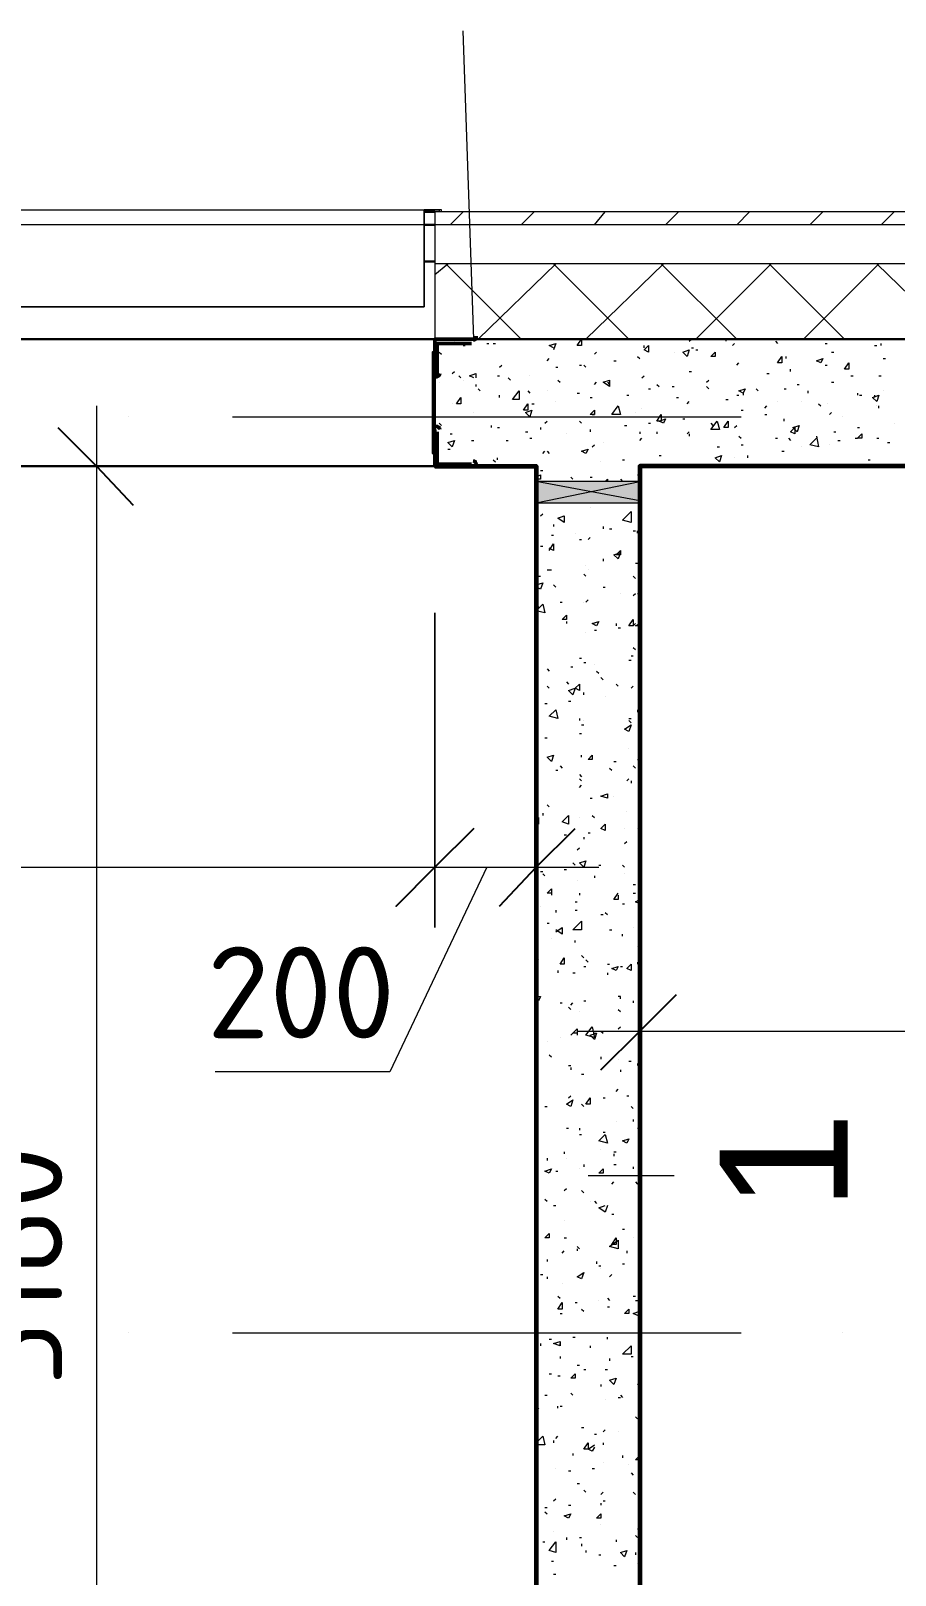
# Model space of a CAD drawing. Header units: millimetres. Extents: x -84737 to 172119, y -43083 to 59399.
# Drawn here: x 18512 to 20209, y 50602 to 53634 of the extents above; entities that cross this region are included whole.
import ezdxf

# ---------------------------------------------------------------- set-up
doc = ezdxf.new("R2010")
doc.units = ezdxf.units.MM
for name, color, linetype, lineweight in [('11) Плинтус ПЛ-2', 70, 'Continuous', 30), ('15) Штукатурка стен СТ-1.1', 161, 'Continuous', 60), ('16) Краска СТ-1.1 стена', 5, 'Continuous', 60), ('20) Шпакл. баз. фин Стена', 40, 'Continuous', 60)]:
    doc.layers.add(name, color=color, linetype=linetype, lineweight=lineweight)
for name, color, linetype in [('PDF _Марки', 7, 'Continuous'), ('PDF _Обобщенные модели', 7, 'Continuous'), ('PDF _Окна', 7, 'Continuous'), ('PDF _Оси', 7, 'Continuous'), ('PDF _Размеры-100', 7, 'Continuous'), ('PDF _Стены', 7, 'Continuous'), ('PDF _Текст', 7, 'Continuous'), ('PDF _Элементы узлов', 7, 'Continuous')]:
    doc.layers.add(name, color=color, linetype=linetype)
doc.styles.add('PDF GOSTCommon', font='arial.ttf')
doc.styles.add('PDF ISOCPEUR', font='isocpeur.ttf')

msp = doc.modelspace()

# ---------------------------------------------------------------- linework, layer by layer
at = {"layer": '11) Плинтус ПЛ-2'}
for points in [[(19305.2, 52779.4), (19504.2, 52779.4), (19504.2, 47280.5), (19296.8, 47280.5)], [(21184.8, 52779.4), (19707.4, 52779.4), (19707.4, 49977), (25705.8, 49977), (25705.8, 52779.4), (21684.3, 52779.4)]]:
    msp.add_lwpolyline(points, dxfattribs=at)
at = {"layer": '15) Штукатурка стен СТ-1.1'}
for points in [[(19305.2, 52779.4), (19504.2, 52779.4), (19504.2, 47280.5), (19296.8, 47280.5)], [(21184.8, 52779.4), (19707.4, 52779.4), (19707.4, 49977), (25705.8, 49977), (25705.8, 52779.4), (21684.3, 52779.4)]]:
    msp.add_lwpolyline(points, dxfattribs=at)
at = {"layer": '16) Краска СТ-1.1 стена'}
for points in [[(19305.2, 52779.4), (19504.2, 52779.4), (19504.2, 47280.5), (19296.8, 47280.5)], [(21184.8, 52779.4), (19707.4, 52779.4), (19707.4, 49977), (25705.8, 49977), (25705.8, 52779.4), (21684.3, 52779.4)]]:
    msp.add_lwpolyline(points, dxfattribs=at)
at = {"layer": '20) Шпакл. баз. фин Стена'}
for points in [[(19305.2, 52779.4), (19504.2, 52779.4), (19504.2, 47280.5), (19296.8, 47280.5)], [(21184.8, 52779.4), (19707.4, 52779.4), (19707.4, 49977), (25705.8, 49977), (25705.8, 52779.4), (21684.3, 52779.4)]]:
    msp.add_lwpolyline(points, dxfattribs=at)
at = {"layer": 'PDF _Марки', "lineweight": 9}
for points in [[(19381.4, 53029.1), (19360.3, 53634.5)], [(19605.8, 51386.7), (19775.1, 51386.7)]]:
    msp.add_lwpolyline(points, dxfattribs=at)
at = {"layer": 'PDF _Обобщенные модели', "lineweight": 50}
for points in [[(19381.4, 53029.1), (19305.2, 53029.1), (19305.2, 52952.9)], [(19309.5, 52957.2), (19309.5, 53020.7), (19377.2, 53020.7)], [(19305.2, 52851.3), (19305.2, 52779.4), (19381.4, 52779.4)], [(19377.2, 52783.6), (19309.5, 52783.6), (19309.5, 52847.1)]]:
    msp.add_lwpolyline(points, dxfattribs=at)
at = {"layer": 'PDF _Обобщенные модели', "lineweight": 30}
msp.add_lwpolyline([(19305.2, 52804.8), (19301, 52804.8), (19301, 53003.7), (19305.2, 53003.7)], dxfattribs=at)
at = {"layer": 'PDF _Обобщенные модели', "lineweight": 50}
for centre, start, end in [((19380.1, 53033.4), 270, 11.5359), ((19308.1, 52961.5), 258.4641, 360), ((19308.1, 52851.4), 0, 101.5359), ((19380.1, 52783.6), 348.4641, 90)]:
    msp.add_arc(centre, 6.35, start, end, dxfattribs=at)
at = {"layer": 'PDF _Окна', "lineweight": 18}
for points in [[(16926.2, 53283.1), (16896.6, 53283.1), (16896.6, 53278.9), (16896.6, 53283.1), (16926.2, 53283.1), (16926.2, 53092.6), (19284.1, 53092.6), (19284.1, 53283.1), (19313.7, 53283.1), (19313.7, 53278.9)], [(19317.9, 53278.9), (19317.9, 53283.1), (19284.1, 53283.1)], [(19284.1, 53253.5), (19284.1, 53092.6), (16926.2, 53092.6), (16926.2, 53253.5)]]:
    msp.add_lwpolyline(points, dxfattribs=at)
msp.add_lwpolyline([(16926.2, 53253.5), (16926.2, 53283.1), (19284.1, 53283.1), (19284.1, 53253.5)], close=True, dxfattribs=at)
at = {"layer": 'PDF _Окна', "transparency": 33554559}
for points in [[(19504.2, 52749.8), (19504.2, 52707.4), (19707.4, 52749.8)], [(19504.2, 52707.4), (19707.4, 52749.8), (19707.4, 52707.4)]]:
    msp.add_solid(points, dxfattribs=at)
at = {"layer": 'PDF _Оси', "lineweight": 9}
for points in [[(18704.1, 52876.7), (18704.1, 52876.7)], [(18907.3, 52876.7), (19906.4, 52876.7)], [(20105.3, 52876.7), (20105.3, 52876.7)], [(18704.1, 51077.6), (18704.1, 51077.6)], [(18907.3, 51077.6), (19906.4, 51077.6)], [(20105.3, 51077.6), (20105.3, 51077.6)]]:
    msp.add_lwpolyline(points, dxfattribs=at)
at = {"layer": 'PDF _Размеры-100', "lineweight": 9}
for points in [[(18640.6, 52897.9), (18640.6, 49617.2), (18640.6, 49388.6), (18640.6, 48588.5), (18136.9, 48588.5), (18759.2, 48588.5), (18136.9, 48588.5), (18640.6, 48588.5), (18640.6, 47157.7)], [(18517.9, 52779.4), (19140.1, 52779.4), (18640.6, 52779.4)], [(16287, 51992), (16905, 51992), (19305.2, 51992), (19305.2, 52491.5), (19305.2, 51873.5), (19305.2, 52491.5), (19305.2, 51992), (19627, 51992)], [(19504.2, 51873.5), (19504.2, 52491.5), (19504.2, 51992)], [(19584.6, 51670.3), (21184.8, 51670.3), (22416.6, 51670.3), (24816.8, 51670.3), (25705.8, 51670.3), (25904.8, 51670.3), (26065.6, 51670.3), (26865.7, 51670.3), (30095.6, 51670.3), (30095.6, 52169.8), (30095.6, 51547.5), (30095.6, 52169.8), (30095.6, 51670.3), (30375, 51670.3)], [(19707.4, 51547.5), (19707.4, 52169.8), (19707.4, 51670.3)], [(19406.8, 51992), (19216.3, 51589.9), (18873.5, 51589.9)]]:
    msp.add_lwpolyline(points, dxfattribs=at)
at = {"layer": 'PDF _Размеры-100', "lineweight": 25}
for points in [[(18564.4, 52855.6), (18640.6, 52779.4), (18712.6, 52703.2)], [(19432.2, 51915.8), (19504.2, 51992), (19580.4, 52068.2)], [(19631.2, 51594.1), (19707.4, 51670.3), (19779.4, 51742.3)]]:
    msp.add_lwpolyline(points, dxfattribs=at)
msp.add_lwpolyline([(19381.4, 52068.2), (19305.2, 51992), (19229, 51915.8), (19305.2, 51992)], close=True, dxfattribs=at)
at = {"layer": 'PDF _Стены', "lineweight": 30}
for points in [[(19284.1, 53278.9), (19305.2, 53278.9)], [(19305.2, 53253.5), (19284.1, 53253.5)], [(19284.1, 53181.5), (19305.2, 53181.5)], [(16456.3, 53029.1), (20829.2, 53029.1), (16604.5, 53029.1)], [(19305.2, 53029.1), (19305.2, 52779.4)], [(19504.2, 52749.8), (19504.2, 52779.4), (16456.3, 52779.4)], [(19707.4, 52749.8), (19707.4, 52779.4), (20829.2, 52779.4)], [(19504.2, 52707.4), (19504.2, 50379.2)], [(19707.4, 50379.2), (19707.4, 52707.4)]]:
    msp.add_lwpolyline(points, dxfattribs=at)
at = {"layer": 'PDF _Стены', "lineweight": 18}
for points in [[(22416.6, 53029.1), (22416.6, 53278.9), (19305.2, 53278.9), (19305.2, 53029.1)], [(22416.6, 53253.5), (19305.2, 53253.5)], [(22416.6, 53177.3), (19305.2, 53177.3)]]:
    msp.add_lwpolyline(points, dxfattribs=at)
at = {"layer": 'PDF _Стены', "lineweight": 9}
for points in [[(19334.9, 53253.5), (19360.3, 53278.9)], [(19474.6, 53253.5), (19500, 53278.9)], [(19618.5, 53253.5), (19639.7, 53278.9)], [(19758.2, 53253.5), (19783.6, 53278.9)], [(19897.9, 53253.5), (19923.3, 53278.9)], [(20041.8, 53253.5), (20067.2, 53278.9)], [(20181.5, 53253.5), (20206.9, 53278.9)], [(19305.2, 53156.1), (19330.6, 53177.3)], [(19474.6, 53029.1), (19326.4, 53177.3)], [(19389.9, 53029.1), (19542.3, 53177.3)], [(19686.2, 53029.1), (19538.1, 53177.3)], [(19601.6, 53029.1), (19754, 53177.3)], [(19897.9, 53029.1), (19749.7, 53177.3)], [(19817.5, 53029.1), (19965.6, 53177.3)], [(20109.5, 53029.1), (19961.4, 53177.3)], [(20177.3, 53177.3), (20029.1, 53029.1), (20033.3, 53029.1)], [(20325.4, 53029.1), (20173, 53177.3)], [(19343.3, 53024.9), (19343.3, 53024.9)], [(19360.3, 53016.4), (19364.5, 53016.4)], [(19406.8, 53020.7), (19411.1, 53020.7)], [(19419.5, 53020.7), (19423.8, 53020.7)], [(19457.6, 53029.1), (19461.9, 53029.1)], [(19461.9, 53029.1), (19461.9, 53029.1)], [(19538.1, 53012.2), (19529.6, 53016.4), (19542.3, 53020.7), (19538.1, 53008)], [(19715.9, 53012.2), (19715.9, 53016.4)], [(19804.8, 53024.9), (19809, 53029.1)], [(19876.7, 53029.1), (19876.7, 53024.9)], [(19889.4, 53016.4), (19893.7, 53020.7)], [(19974.1, 53024.9), (19978.3, 53020.7)], [(20033.3, 53029.1), (20033.3, 53029.1)], [(20071.4, 53020.7), (20075.7, 53020.7)], [(20168.8, 53016.4), (20173, 53016.4)], [(20181.5, 53016.4), (20181.5, 53020.7)], [(19313.7, 53003.7), (19317.9, 52999.5)], [(19525.4, 52986.8), (19529.6, 52991)], [(19618.5, 52999.5), (19622.7, 53003.7)], [(19656.6, 52986.8), (19660.8, 52986.8)], [(19703.2, 52995.3), (19707.4, 52991)], [(19775.1, 53003.7), (19775.1, 53003.7)], [(19809, 53012.2), (19813.2, 53012.2)], [(19817.5, 53008), (19821.7, 53008)], [(19995.2, 52991), (19995.2, 52995.3)], [(20084.1, 53003.7), (20088.4, 53003.7)], [(20185.7, 52991), (20190, 52991)], [(19339.1, 52961.4), (19343.3, 52965.6)], [(19351.8, 52957.2), (19356, 52952.9)], [(19381.4, 52952.9), (19373, 52957.2), (19385.7, 52961.4), (19385.7, 52952.9)], [(19428, 52957.2), (19432.2, 52957.2)], [(19432.2, 52974.1), (19436.5, 52978.3)], [(19449.2, 52952.9), (19453.4, 52948.7)], [(19491.5, 52957.2), (19491.5, 52957.2)], [(19542.3, 52974.1), (19546.5, 52974.1)], [(19588.9, 52978.3), (19593.1, 52978.3)], [(19597.3, 52978.3), (19601.6, 52974.1)], [(19711.6, 52952.9), (19715.9, 52957.2)], [(19804.8, 52965.6), (19809, 52965.6)], [(19897.9, 52978.3), (19902.1, 52982.6)], [(19957.1, 52961.4), (19961.4, 52961.4)], [(20003.7, 52965.6), (20003.7, 52969.9)], [(20071.4, 52978.3), (20075.7, 52978.3)], [(20122.2, 52957.2), (20126.5, 52957.2)], [(20177.3, 52957.2), (20181.5, 52957.2)], [(19313.7, 52944.5), (19313.7, 52944.5)], [(19360.3, 52948.7), (19360.3, 52948.7)], [(19385.7, 52940.2), (19385.7, 52936)], [(19389.9, 52931.8), (19394.1, 52927.5)], [(19487.3, 52927.5), (19491.5, 52923.3)], [(19525.4, 52927.5), (19525.4, 52927.5)], [(19546.5, 52948.7), (19550.8, 52944.5)], [(19584.6, 52923.3), (19588.9, 52923.3)], [(19618.5, 52940.2), (19622.7, 52944.5)], [(19643.9, 52944.5), (19648.1, 52940.2)], [(19724.3, 52931.8), (19728.6, 52931.8)], [(19741.3, 52940.2), (19745.5, 52936)], [(19770.9, 52936), (19775.1, 52936)], [(19838.6, 52944.5), (19842.9, 52948.7)], [(19838.6, 52936), (19842.9, 52931.8)], [(19910.6, 52923.3), (19910.6, 52919.1)], [(19936, 52931.8), (19940.2, 52927.5)], [(19991, 52931.8), (19995.2, 52931.8)], [(20016.4, 52940.2), (20020.6, 52940.2)], [(20037.6, 52927.5), (20037.6, 52923.3)], [(20084.1, 52944.5), (20088.4, 52944.5)], [(20134.9, 52923.3), (20134.9, 52919.1)], [(20185.7, 52927.5), (20185.7, 52927.5)], [(19339.1, 52902.1), (19339.1, 52902.1)], [(19432.2, 52914.8), (19432.2, 52919.1)], [(19495.7, 52902.1), (19500, 52902.1)], [(19542.3, 52906.4), (19542.3, 52906.4)], [(19610, 52914.8), (19614.3, 52914.8)], [(19682, 52919.1), (19686.2, 52919.1)], [(19711.6, 52893.7), (19711.6, 52893.7)], [(19779.4, 52914.8), (19783.6, 52914.8)], [(19800.5, 52902.1), (19804.8, 52906.4)], [(19804.8, 52902.1), (19804.8, 52902.1)], [(19876.7, 52910.6), (19881, 52910.6)], [(19897.9, 52919.1), (19902.1, 52919.1)], [(19952.9, 52893.7), (19957.1, 52897.9)], [(19978.3, 52906.4), (19978.3, 52906.4)], [(20024.9, 52906.4), (20024.9, 52906.4)], [(20058.7, 52902.1), (20063, 52897.9)], [(20075.7, 52902.1), (20075.7, 52902.1)], [(20139.2, 52919.1), (20143.4, 52919.1)], [(20168.8, 52919.1), (20168.8, 52914.8)], [(20173, 52897.9), (20173, 52897.9)], [(20177.3, 52893.7), (20177.3, 52897.9)], [(19309.5, 52876.7), (19313.7, 52876.7)], [(19313.7, 52864), (19317.9, 52859.8)], [(19381.4, 52885.2), (19381.4, 52885.2)], [(19521.1, 52864), (19525.4, 52868.3)], [(19588.9, 52868.3), (19593.1, 52864)], [(19614.3, 52881), (19618.5, 52881)], [(19698.9, 52885.2), (19698.9, 52885.2)], [(19724.3, 52864), (19728.6, 52864)], [(19792.1, 52872.5), (19796.3, 52872.5)], [(19847.1, 52864), (19851.3, 52859.8)], [(19906.4, 52889.4), (19910.6, 52889.4)], [(19952.9, 52881), (19957.1, 52881)], [(19991, 52868.3), (19991, 52872.5)], [(20079.9, 52881), (20084.1, 52885.2)], [(20206.9, 52864), (20206.9, 52864)], [(19334.9, 52842.9), (19339.1, 52842.9)], [(19415.3, 52859.8), (19415.3, 52855.6)], [(19428, 52855.6), (19432.2, 52855.6)], [(19483, 52847.1), (19487.3, 52847.1)], [(19491.5, 52834.4), (19495.7, 52834.4)], [(19512.7, 52855.6), (19512.7, 52851.3)], [(19563.5, 52842.9), (19563.5, 52842.9)], [(19610, 52851.3), (19610, 52847.1)], [(19677.8, 52859.8), (19682, 52859.8)], [(19707.4, 52847.1), (19707.4, 52842.9)], [(19707.4, 52830.2), (19711.6, 52834.4)], [(19741.3, 52847.1), (19741.3, 52842.9)], [(19800.5, 52842.9), (19804.8, 52847.1)], [(19804.8, 52842.9), (19804.8, 52838.6)], [(19893.7, 52855.6), (19897.9, 52859.8)], [(19902.1, 52838.6), (19906.4, 52834.4)], [(19974.1, 52834.4), (19978.3, 52834.4)], [(19999.5, 52834.4), (20003.7, 52830.2)], [(20054.5, 52838.6), (20058.7, 52817.5), (20041.8, 52821.7), (20054.5, 52834.4)], [(20088.4, 52847.1), (20092.6, 52847.1)], [(20130.7, 52834.4), (20134.9, 52834.4)], [(20134.9, 52855.6), (20139.2, 52855.6)], [(20173, 52834.4), (20177.3, 52834.4)], [(19330.6, 52813.3), (19334.9, 52813.3)], [(19377.2, 52830.2), (19381.4, 52830.2)], [(19444.9, 52830.2), (19449.2, 52830.2)], [(19516.9, 52804.8), (19521.1, 52809)], [(19525.4, 52809), (19529.6, 52804.8)], [(19614.3, 52817.5), (19618.5, 52821.7)], [(19635.4, 52825.9), (19635.4, 52825.9)], [(19859.8, 52817.5), (19864, 52817.5)], [(19906.4, 52821.7), (19910.6, 52821.7)], [(19986.8, 52809), (19991, 52809)], [(20024.9, 52817.5), (20024.9, 52817.5)], [(20079.9, 52821.7), (20079.9, 52821.7)], [(20096.8, 52830.2), (20101.1, 52830.2)], [(20194.2, 52825.9), (20198.4, 52825.9)], [(19330.6, 52779.4), (19334.9, 52783.6)], [(19419.5, 52792.1), (19423.8, 52787.9)], [(19428, 52792.1), (19428, 52796.3)], [(19512.7, 52770.9), (19516.9, 52770.9)], [(19631.2, 52787.9), (19631.2, 52787.9)], [(19673.5, 52792.1), (19677.8, 52792.1)], [(19745.5, 52800.6), (19749.7, 52800.6)], [(19796.3, 52783.6), (19800.5, 52783.6)], [(19809, 52779.4), (19813.2, 52779.4)], [(19893.7, 52796.3), (19893.7, 52796.3)], [(19919, 52800.6), (19919, 52796.3)], [(20088.4, 52779.4), (20092.6, 52783.6)], [(20122.2, 52779.4), (20118, 52779.4), (20130.7, 52783.6), (20130.7, 52779.4)], [(20156.1, 52792.1), (20160.3, 52792.1)], [(19504.2, 52758.2), (19512.7, 52762.5), (19512.7, 52754), (19504.2, 52754)], [(19571.9, 52758.2), (19576.2, 52754)], [(19610, 52758.2), (19614.3, 52758.2)], [(19639.7, 52749.8), (19643.9, 52754), (19643.9, 52749.8)], [(19669.3, 52754), (19673.5, 52749.8)], [(19703.2, 52762.5), (19707.4, 52762.5)], [(19512.7, 52682), (19516.9, 52686.3)], [(19610, 52699), (19610, 52699)], [(19538.1, 52665.1), (19538.1, 52660.9)], [(19635.4, 52660.9), (19635.4, 52656.6)], [(19648.1, 52656.6), (19652.4, 52656.6)], [(19694.7, 52652.4), (19698.9, 52652.4)], [(19703.2, 52648.2), (19703.2, 52652.4)], [(19512.7, 52622.8), (19516.9, 52622.8)], [(19529.6, 52614.3), (19538.1, 52627), (19538.1, 52614.3), (19529.6, 52618.5)], [(19533.8, 52643.9), (19538.1, 52643.9)], [(19580.4, 52648.2), (19580.4, 52648.2)], [(19588.9, 52635.5), (19593.1, 52635.5)], [(19605.8, 52635.5), (19610, 52639.7)], [(19635.4, 52597.4), (19635.4, 52593.1)], [(19698.9, 52588.9), (19703.2, 52588.9)], [(19508.4, 52563.5), (19512.7, 52563.5)], [(19525.4, 52576.2), (19529.6, 52576.2), (19533.8, 52576.2)], [(19597.3, 52567.7), (19601.6, 52563.5)], [(19601.6, 52584.7), (19601.6, 52584.7)], [(19605.8, 52576.2), (19605.8, 52576.2)], [(19694.7, 52563.5), (19698.9, 52559.3)], [(19504.2, 52546.6), (19516.9, 52550.8), (19512.7, 52538.1), (19504.2, 52542.3)], [(19538.1, 52546.6), (19542.3, 52542.3)], [(19635.4, 52542.3), (19639.7, 52542.3)], [(19669.3, 52529.6), (19669.3, 52529.6)], [(19694.7, 52525.4), (19698.9, 52529.6)], [(19703.2, 52529.6), (19707.4, 52529.6)], [(19508.4, 52500), (19508.4, 52504.2)], [(19550.8, 52512.7), (19555, 52512.7)], [(19597.3, 52512.7), (19597.3, 52512.7)], [(19601.6, 52512.7), (19605.8, 52516.9)], [(19563.5, 52474.6), (19563.5, 52470.4)], [(19660.8, 52470.4), (19660.8, 52466.1)], [(19694.7, 52466.1), (19698.9, 52470.4)], [(19707.4, 52466.1), (19698.9, 52466.1), (19707.4, 52470.4)], [(19601.6, 52453.4), (19601.6, 52453.4)], [(19618.5, 52457.7), (19622.7, 52457.7)], [(19665.1, 52461.9), (19669.3, 52461.9)], [(19690.5, 52406.9), (19694.7, 52406.9)], [(19694.7, 52423.8), (19698.9, 52419.6)], [(19504.2, 52381.5), (19504.2, 52381.5)], [(19525.4, 52381.5), (19529.6, 52377.2)], [(19571.9, 52385.7), (19576.2, 52385.7)], [(19588.9, 52402.6), (19593.1, 52402.6)], [(19597.3, 52394.2), (19601.6, 52394.2)], [(19618.5, 52389.9), (19618.5, 52389.9)], [(19622.7, 52377.2), (19627, 52373)], [(19686.2, 52398.4), (19690.5, 52398.4)], [(19525.4, 52347.6), (19529.6, 52343.4)], [(19563.5, 52356.1), (19567.7, 52351.8)], [(19631.2, 52364.5), (19635.4, 52360.3)], [(19660.8, 52351.8), (19665.1, 52347.6)], [(19690.5, 52343.4), (19694.7, 52347.6)], [(19567.7, 52318), (19571.9, 52318)], [(19597.3, 52330.7), (19597.3, 52334.9)], [(19639.7, 52326.4), (19639.7, 52326.4)], [(19521.1, 52313.7), (19525.4, 52313.7)], [(19703.2, 52301), (19703.2, 52296.8)], [(19588.9, 52284.1), (19588.9, 52279.9)], [(19593.1, 52271.4), (19597.3, 52271.4)], [(19597.3, 52279.9), (19597.3, 52279.9)], [(19686.2, 52284.1), (19690.5, 52284.1)], [(19686.2, 52279.9), (19690.5, 52275.6)], [(19521.1, 52246), (19525.4, 52246)], [(19588.9, 52254.5), (19593.1, 52254.5)], [(19686.2, 52224.8), (19686.2, 52224.8)], [(19593.1, 52207.9), (19593.1, 52212.1)], [(19656.6, 52199.4), (19660.8, 52199.4)], [(19703.2, 52203.7), (19707.4, 52203.7)], [(19542.3, 52182.5), (19546.5, 52182.5)], [(19550.8, 52191), (19555, 52186.7)], [(19588.9, 52174), (19593.1, 52169.8)], [(19588.9, 52165.6), (19593.1, 52161.3)], [(19648.1, 52186.7), (19652.4, 52182.5)], [(19682, 52161.3), (19686.2, 52165.6)], [(19694.7, 52191), (19698.9, 52186.7)], [(19588.9, 52148.6), (19593.1, 52152.9)], [(19690.5, 52161.3), (19690.5, 52157.1)], [(19525.4, 52114.8), (19529.6, 52110.5)], [(19610, 52127.5), (19614.3, 52127.5)], [(19631.2, 52131.7), (19635.4, 52131.7)], [(19656.6, 52131.7), (19656.6, 52131.7)], [(19504.2, 52085.1), (19508.4, 52089.4), (19508.4, 52076.7), (19504.2, 52076.7)], [(19516.9, 52097.8), (19516.9, 52093.6)], [(19588.9, 52089.4), (19588.9, 52089.4)], [(19614.3, 52093.6), (19618.5, 52089.4)], [(19682, 52102.1), (19682, 52102.1)], [(19559.2, 52055.5), (19563.5, 52055.5)], [(19597.3, 52051.3), (19597.3, 52047)], [(19605.8, 52059.7), (19610, 52059.7)], [(19677.8, 52068.2), (19677.8, 52068.2)], [(19703.2, 52068.2), (19703.2, 52068.2)], [(19584.6, 52025.9), (19588.9, 52030.1)], [(19677.8, 52038.6), (19682, 52042.8)], [(19512.7, 51983.5), (19516.9, 51983.5)], [(19559.2, 51987.8), (19563.5, 51987.8)], [(19576.2, 52000.5), (19580.4, 51996.2)], [(19627, 51996.2), (19631.2, 51996.2)], [(19673.5, 51996.2), (19677.8, 51992)], [(19516.9, 51979.3), (19521.1, 51975.1)], [(19584.6, 51966.6), (19584.6, 51966.6)], [(19618.5, 51975.1), (19618.5, 51970.8)], [(19677.8, 51979.3), (19677.8, 51979.3)], [(19694.7, 51958.1), (19698.9, 51958.1)], [(19533.8, 51941.2), (19525.4, 51941.2), (19533.8, 51949.7), (19533.8, 51937)], [(19580.4, 51924.3), (19584.6, 51924.3)], [(19588.9, 51941.2), (19588.9, 51937)], [(19665.1, 51937), (19665.1, 51928.5), (19656.6, 51928.5), (19665.1, 51941.2)], [(19694.7, 51941.2), (19698.9, 51941.2)], [(19707.4, 51920), (19698.9, 51924.3), (19707.4, 51928.5)], [(19512.7, 51915.8), (19512.7, 51915.8)], [(19542.3, 51907.3), (19542.3, 51903.1)], [(19580.4, 51907.3), (19584.6, 51907.3)], [(19631.2, 51898.9), (19635.4, 51898.9)], [(19639.7, 51903.1), (19643.9, 51898.9)], [(19673.5, 51920), (19677.8, 51920)], [(19525.4, 51881.9), (19529.6, 51881.9)], [(19542.3, 51865), (19555, 51873.5), (19555, 51860.8), (19542.3, 51869.2)], [(19648.1, 51869.2), (19652.4, 51869.2)], [(19694.7, 51873.5), (19694.7, 51873.5)], [(19533.8, 51852.3), (19533.8, 51852.3)], [(19580.4, 51843.9), (19580.4, 51848.1)], [(19673.5, 51856.5), (19673.5, 51860.8)], [(19703.2, 51835.4), (19703.2, 51835.4)], [(19504.2, 51814.2), (19508.4, 51810)], [(19593.1, 51818.5), (19597.3, 51814.2)], [(19601.6, 51810), (19605.8, 51805.8)], [(19643.9, 51801.5), (19648.1, 51801.5)], [(19703.2, 51805.8), (19703.2, 51801.5)], [(19546.5, 51788.8), (19546.5, 51784.6)], [(19576.2, 51784.6), (19580.4, 51784.6)], [(19597.3, 51797.3), (19601.6, 51797.3)], [(19643.9, 51784.6), (19643.9, 51780.4)], [(19669.3, 51797.3), (19673.5, 51797.3)], [(19504.2, 51738), (19512.7, 51738), (19508.4, 51729.6), (19504.2, 51729.6)], [(19550.8, 51725.3), (19555, 51725.3)], [(19567.7, 51716.9), (19571.9, 51712.6)], [(19571.9, 51721.1), (19576.2, 51725.3)], [(19597.3, 51729.6), (19601.6, 51729.6)], [(19669.3, 51733.8), (19669.3, 51738), (19665.1, 51738)], [(19665.1, 51712.6), (19669.3, 51708.4)], [(19694.7, 51729.6), (19694.7, 51725.3)], [(19588.9, 51708.4), (19588.9, 51708.4)], [(19504.2, 51653.4), (19508.4, 51653.4)], [(19525.4, 51649.1), (19525.4, 51649.1)], [(19550.8, 51657.6), (19550.8, 51657.6)], [(19571.9, 51661.8), (19576.2, 51666.1)], [(19584.6, 51666.1), (19576.2, 51666.1), (19584.6, 51674.5), (19584.6, 51661.8)], [(19618.5, 51666.1), (19622.7, 51666.1)], [(19631.2, 51670.3), (19635.4, 51666.1)], [(19665.1, 51674.5), (19669.3, 51678.8)], [(19529.6, 51623.7), (19533.8, 51619.5)], [(19631.2, 51619.5), (19631.2, 51615.3)], [(19567.7, 51602.6), (19571.9, 51602.6)], [(19571.9, 51598.3), (19571.9, 51594.1)], [(19571.9, 51594.1), (19571.9, 51594.1)], [(19665.1, 51615.3), (19665.1, 51615.3)], [(19669.3, 51594.1), (19669.3, 51589.9)], [(19686.2, 51611), (19690.5, 51611)], [(19703.2, 51606.8), (19703.2, 51602.6)], [(19593.1, 51585.6), (19597.3, 51585.6)], [(19567.7, 51539.1), (19571.9, 51543.3)], [(19635.4, 51539.1), (19639.7, 51539.1)], [(19660.8, 51551.8), (19665.1, 51556)], [(19682, 51543.3), (19686.2, 51543.3)], [(19521.1, 51522.1), (19525.4, 51522.1)], [(19593.1, 51526.4), (19597.3, 51522.1)], [(19690.5, 51522.1), (19694.7, 51517.9)], [(19563.5, 51479.8), (19567.7, 51479.8)], [(19588.9, 51479.8), (19588.9, 51475.6)], [(19588.9, 51467.1), (19593.1, 51467.1)], [(19635.4, 51471.3), (19639.7, 51471.3)], [(19660.8, 51492.5), (19660.8, 51492.5)], [(19694.7, 51496.7), (19694.7, 51492.5)], [(19703.2, 51479.8), (19707.4, 51479.8)], [(19631.2, 51437.5), (19631.2, 51437.5)], [(19525.4, 51420.5), (19525.4, 51416.3)], [(19559.2, 51433.2), (19559.2, 51429)], [(19563.5, 51420.5), (19563.5, 51420.5)], [(19597.3, 51407.8), (19597.3, 51403.6)], [(19656.6, 51433.2), (19660.8, 51433.2)], [(19656.6, 51429), (19656.6, 51424.8)], [(19656.6, 51407.8), (19660.8, 51407.8)], [(19504.2, 51399.4), (19504.2, 51399.4)], [(19542.3, 51395.1), (19546.5, 51395.1)], [(19588.9, 51399.4), (19588.9, 51399.4)], [(19694.7, 51403.6), (19694.7, 51399.4)], [(19559.2, 51357), (19563.5, 51361.3)], [(19593.1, 51357), (19597.3, 51352.8)], [(19652.4, 51369.7), (19656.6, 51374)], [(19698.9, 51374), (19703.2, 51369.7)], [(19521.1, 51340.1), (19525.4, 51335.9)], [(19538.1, 51327.4), (19542.3, 51327.4)], [(19610, 51335.9), (19610, 51335.9)], [(19618.5, 51335.9), (19622.7, 51331.6)], [(19643.9, 51327.4), (19639.7, 51314.7), (19627, 51323.2), (19639.7, 51327.4)], [(19559.2, 51297.8), (19559.2, 51297.8)], [(19652.4, 51310.5), (19656.6, 51310.5)], [(19559.2, 51263.9), (19563.5, 51263.9)], [(19673.5, 51280.8), (19677.8, 51280.8)], [(19694.7, 51263.9), (19694.7, 51263.9)], [(19555, 51234.3), (19559.2, 51238.5)], [(19584.6, 51247), (19588.9, 51242.7)], [(19584.6, 51242.7), (19584.6, 51238.5)], [(19648.1, 51247), (19652.4, 51251.2)], [(19682, 51238.5), (19682, 51234.3)], [(19525.4, 51221.6), (19525.4, 51217.3)], [(19622.7, 51217.3), (19622.7, 51213.1)], [(19627, 51208.9), (19631.2, 51208.9)], [(19631.2, 51204.6), (19631.2, 51204.6)], [(19673.5, 51213.1), (19677.8, 51213.1)], [(19512.7, 51191.9), (19516.9, 51191.9)], [(19525.4, 51187.7), (19525.4, 51183.5)], [(19555, 51175), (19555, 51175)], [(19648.1, 51187.7), (19652.4, 51191.9)], [(19546.5, 51149.6), (19550.8, 51145.4)], [(19580.4, 51136.9), (19584.6, 51136.9)], [(19627, 51141.1), (19627, 51141.1)], [(19643.9, 51145.4), (19648.1, 51141.1)], [(19694.7, 51149.6), (19698.9, 51149.6)], [(19698.9, 51141.1), (19703.2, 51141.1)], [(19550.8, 51115.7), (19555, 51115.7)], [(19593.1, 51124.2), (19597.3, 51120)], [(19643.9, 51128.4), (19648.1, 51128.4)], [(19707.4, 51115.7), (19703.2, 51111.5), (19694.7, 51115.7), (19707.4, 51120)], [(19648.1, 51077.6), (19648.1, 51077.6)], [(19512.7, 51056.5), (19512.7, 51052.2)], [(19529.6, 51064.9), (19533.8, 51064.9)], [(19550.8, 51052.2), (19550.8, 51056.5)], [(19576.2, 51069.2), (19580.4, 51069.2)], [(19610, 51052.2), (19610, 51048)], [(19643.9, 51064.9), (19643.9, 51069.2)], [(19550.8, 51031.1), (19550.8, 51026.8)], [(19584.6, 51014.1), (19588.9, 51014.1)], [(19648.1, 51026.8), (19648.1, 51022.6)], [(19690.5, 51031.1), (19694.7, 51031.1)], [(19529.6, 50997.2), (19533.8, 50997.2)], [(19546.5, 50993), (19550.8, 50993)], [(19597.3, 51005.7), (19601.6, 51005.7)], [(19639.7, 51005.7), (19643.9, 51005.7)], [(19521.1, 50954.9), (19525.4, 50954.9)], [(19571.9, 50959.1), (19576.2, 50954.9)], [(19631.2, 50976), (19631.2, 50971.8)], [(19669.3, 50954.9), (19673.5, 50950.6)], [(19707.4, 50976), (19703.2, 50976), (19707.4, 50980.3)], [(19504.2, 50929.5), (19508.4, 50929.5), (19504.2, 50921)], [(19546.5, 50929.5), (19546.5, 50933.7)], [(19550.8, 50933.7), (19555, 50933.7)], [(19639.7, 50946.4), (19639.7, 50946.4)], [(19665.1, 50950.6), (19669.3, 50950.6)], [(19593.1, 50891.4), (19597.3, 50891.4)], [(19698.9, 50912.5), (19703.2, 50908.3)], [(19504.2, 50861.8), (19516.9, 50874.5), (19521.1, 50857.5), (19504.2, 50857.5)], [(19538.1, 50866), (19538.1, 50861.8)], [(19542.3, 50870.2), (19546.5, 50874.5)], [(19618.5, 50878.7), (19622.7, 50878.7)], [(19635.4, 50882.9), (19639.7, 50887.1)], [(19635.4, 50861.8), (19635.4, 50857.5)], [(19665.1, 50882.9), (19665.1, 50882.9)], [(19576.2, 50840.6), (19576.2, 50836.4)], [(19618.5, 50853.3), (19614.3, 50844.8), (19605.8, 50849.1), (19618.5, 50857.5)], [(19673.5, 50836.4), (19673.5, 50832.1)], [(19707.4, 50827.9), (19698.9, 50827.9), (19707.4, 50836.4)], [(19542.3, 50811), (19542.3, 50811)], [(19567.7, 50806.7), (19571.9, 50806.7)], [(19614.3, 50811), (19618.5, 50811)], [(19635.4, 50823.7), (19635.4, 50823.7)], [(19686.2, 50819.4), (19686.2, 50819.4)], [(19690.5, 50802.5), (19694.7, 50798.3)], [(19584.6, 50781.3), (19588.9, 50781.3)], [(19538.1, 50747.5), (19542.3, 50751.7)], [(19567.7, 50739), (19571.9, 50739)], [(19597.3, 50768.6), (19601.6, 50764.4)], [(19631.2, 50760.2), (19635.4, 50764.4)], [(19631.2, 50743.2), (19631.2, 50739)], [(19635.4, 50747.5), (19639.7, 50747.5)], [(19694.7, 50764.4), (19698.9, 50760.2)], [(19521.1, 50734.8), (19525.4, 50734.8)], [(19521.1, 50726.3), (19525.4, 50722.1)], [(19538.1, 50688.2), (19538.1, 50688.2)], [(19631.2, 50700.9), (19631.2, 50700.9)], [(19698.9, 50679.7), (19703.2, 50675.5)], [(19703.2, 50692.4), (19707.4, 50692.4)], [(19504.2, 50650.1), (19504.2, 50650.1)], [(19516.9, 50667), (19521.1, 50667)], [(19563.5, 50675.5), (19563.5, 50671.3)], [(19588.9, 50675.5), (19593.1, 50675.5)], [(19593.1, 50662.8), (19593.1, 50658.6)], [(19601.6, 50650.1), (19601.6, 50645.9)], [(19660.8, 50671.3), (19660.8, 50667)], [(19533.8, 50628.9), (19538.1, 50628.9)], [(19627, 50641.6), (19631.2, 50641.6)], [(19656.6, 50620.5), (19660.8, 50620.5)], [(19698.9, 50645.9), (19698.9, 50641.6)], [(19703.2, 50624.7), (19703.2, 50624.7)], [(19538.1, 50603.5), (19542.3, 50603.5)]]:
    msp.add_lwpolyline(points, dxfattribs=at)
for points in [[(19593.1, 53029.1), (19593.1, 53016.4), (19584.6, 53016.4)], [(19724.3, 53016.4), (19724.3, 53003.7), (19715.9, 53008)], [(19804.8, 53008), (19800.5, 52995.3), (19792.1, 53003.7)], [(19855.6, 53003.7), (19855.6, 52995.3), (19847.1, 52995.3)], [(19986.8, 52995.3), (19986.8, 52982.6), (19978.3, 52982.6)], [(20067.2, 52991), (20063, 52982.6), (20054.5, 52986.8)], [(20118, 52982.6), (20118, 52969.9), (20109.5, 52969.9)], [(19470.3, 52910.6), (19457.6, 52910.6), (19470.3, 52927.5)], [(19648.1, 52948.7), (19648.1, 52936), (19635.4, 52944.5)], [(19914.8, 52931.8), (19910.6, 52923.3), (19902.1, 52927.5)], [(19356, 52914.8), (19356, 52902.1), (19347.6, 52902.1)], [(19487.3, 52902.1), (19487.3, 52889.4), (19478.8, 52889.4)], [(19669.3, 52881), (19652.4, 52881), (19665.1, 52897.9)], [(20177.3, 52919.1), (20173, 52906.4), (20164.6, 52914.8)], [(19495.7, 52889.4), (19491.5, 52876.7), (19483, 52885.2)], [(19618.5, 52889.4), (19618.5, 52881), (19610, 52881)], [(19749.7, 52881), (19749.7, 52868.3), (19741.3, 52868.3)], [(19758.2, 52872.5), (19754, 52864), (19745.5, 52868.3)], [(19864, 52851.3), (19847.1, 52851.3), (19859.8, 52868.3)], [(19881, 52868.3), (19881, 52855.6), (19872.5, 52855.6)], [(20012.2, 52855.6), (20012.2, 52842.9), (20003.7, 52847.1)], [(20020.6, 52859.8), (20016.4, 52847.1), (20007.9, 52855.6)], [(20143.4, 52842.9), (20143.4, 52834.4), (20134.9, 52834.4)], [(19343.3, 52830.2), (19339.1, 52817.5), (19330.6, 52825.9)], [(19605.8, 52813.3), (19601.6, 52804.8), (19593.1, 52809)], [(19868.3, 52800.6), (19864, 52787.9), (19855.6, 52796.3)], [(19559.2, 52682), (19559.2, 52669.3), (19546.5, 52677.8)], [(19673.5, 52673.6), (19690.5, 52690.5), (19690.5, 52669.3)], [(19669.3, 52610.1), (19665.1, 52597.4), (19656.6, 52605.8)], [(19669.3, 52614.3), (19669.3, 52605.8), (19660.8, 52605.8)], [(19521.1, 52491.5), (19504.2, 52495.8), (19516.9, 52508.5)], [(19563.5, 52487.3), (19563.5, 52478.8), (19555, 52478.8)], [(19627, 52474.6), (19622.7, 52466.1), (19614.3, 52470.4)], [(19694.7, 52478.8), (19694.7, 52466.1), (19686.2, 52466.1)], [(19508.4, 52440.7), (19504.2, 52440.7)], [(19588.9, 52351.8), (19588.9, 52339.1), (19580.4, 52343.4)], [(19580.4, 52343.4), (19576.2, 52330.7), (19567.7, 52339.1)], [(19546.5, 52284.1), (19529.6, 52288.3), (19542.3, 52301)], [(19690.5, 52271.4), (19686.2, 52258.7), (19677.8, 52262.9)], [(19538.1, 52212.1), (19533.8, 52199.4), (19525.4, 52207.9)], [(19614.3, 52212.1), (19614.3, 52203.7), (19605.8, 52203.7)], [(19643.9, 52135.9), (19643.9, 52127.5), (19631.2, 52131.7)], [(19567.7, 52076.7), (19555, 52080.9), (19567.7, 52093.6)], [(19639.7, 52076.7), (19639.7, 52064), (19631.2, 52068.2)], [(19601.6, 52004.7), (19597.3, 51992), (19588.9, 52000.5)], [(19593.1, 51869.2), (19576.2, 51869.2), (19593.1, 51886.2)], [(19559.2, 51814.2), (19559.2, 51801.5), (19550.8, 51801.5)], [(19690.5, 51801.5), (19690.5, 51788.8), (19682, 51793.1)], [(19665.1, 51797.3), (19660.8, 51788.8), (19652.4, 51793.1)], [(19618.5, 51657.6), (19601.6, 51661.8), (19614.3, 51678.8)], [(19622.7, 51666.1), (19618.5, 51653.4), (19610, 51661.8)], [(19576.2, 51534.8), (19571.9, 51522.1), (19563.5, 51526.4)], [(19610, 51539.1), (19610, 51526.4), (19601.6, 51526.4)], [(19643.9, 51450.2), (19627, 51454.4), (19639.7, 51467.1)], [(19686.2, 51458.6), (19682, 51450.2), (19673.5, 51454.4)], [(19533.8, 51399.4), (19529.6, 51390.9), (19521.1, 51395.1)], [(19635.4, 51399.4), (19635.4, 51390.9), (19627, 51390.9)], [(19529.6, 51272.4), (19529.6, 51263.9), (19521.1, 51263.9)], [(19665.1, 51242.7), (19648.1, 51247), (19665.1, 51259.7)], [(19660.8, 51263.9), (19660.8, 51251.2), (19652.4, 51251.2)], [(19597.3, 51196.2), (19593.1, 51183.5), (19584.6, 51187.7)], [(19555, 51136.9), (19555, 51124.2), (19546.5, 51124.2)], [(19686.2, 51124.2), (19686.2, 51115.7), (19677.8, 51115.7)], [(19550.8, 51060.7), (19550.8, 51052.2), (19538.1, 51056.5)], [(19690.5, 51035.3), (19673.5, 51035.3), (19690.5, 51052.2)], [(19580.4, 50997.2), (19580.4, 50988.7), (19571.9, 50988.7)], [(19660.8, 50988.7), (19656.6, 50976), (19648.1, 50984.5)], [(19605.8, 50861.8), (19605.8, 50849.1), (19597.3, 50849.1)], [(19571.9, 50722.1), (19567.7, 50713.6), (19559.2, 50717.8)], [(19631.2, 50722.1), (19631.2, 50713.6), (19622.7, 50713.6)], [(19542.3, 50645.9), (19529.6, 50650.1), (19542.3, 50667)], [(19682, 50650.1), (19677.8, 50637.4), (19669.3, 50645.9)]]:
    msp.add_lwpolyline(points, close=True, dxfattribs=at)
at = {"layer": 'PDF _Элементы узлов', "lineweight": 18}
msp.add_lwpolyline([(19504.2, 52707.4), (19707.4, 52707.4), (19707.4, 52749.8), (19504.2, 52749.8)], close=True, dxfattribs=at)
at = {"layer": 'PDF _Элементы узлов', "lineweight": 9}
msp.add_lwpolyline([(19504.2, 52749.8), (19504.2, 52707.4), (19707.4, 52707.4), (19707.4, 52749.8)], close=True, dxfattribs=at)
for points in [[(19504.2, 52707.4), (19707.4, 52749.8)], [(19707.4, 52711.7), (19504.2, 52749.8)]]:
    msp.add_lwpolyline(points, dxfattribs=at)
at = {"layer": 'PDF _Элементы узлов', "transparency": 33554559}
for points in [[(19504.2, 52749.8), (19504.2, 52707.4), (19707.4, 52749.8)], [(19504.2, 52707.4), (19707.4, 52749.8), (19707.4, 52707.4)]]:
    msp.add_solid(points, dxfattribs=at)

# ---------------------------------------------------------------- texts
at = {"layer": 'PDF _Текст', "insert": (18857.3, 51746), "char_height": 180, "attachment_point": 4, "style": 'PDF ISOCPEUR'}
msp.add_mtext('200', dxfattribs=at)
at = {"layer": 'PDF _Текст', "attachment_point": 4, "rotation": 90}
for s, insert, char_height, style in [('1', (19990, 51316.8), 251.6, 'PDF GOSTCommon'), ('3160', (18483.1, 50973.9), 180, 'PDF ISOCPEUR')]:
    msp.add_mtext(s, dxfattribs=dict(at, insert=insert, char_height=char_height, style=style))

doc.saveas('drawing.dxf')
